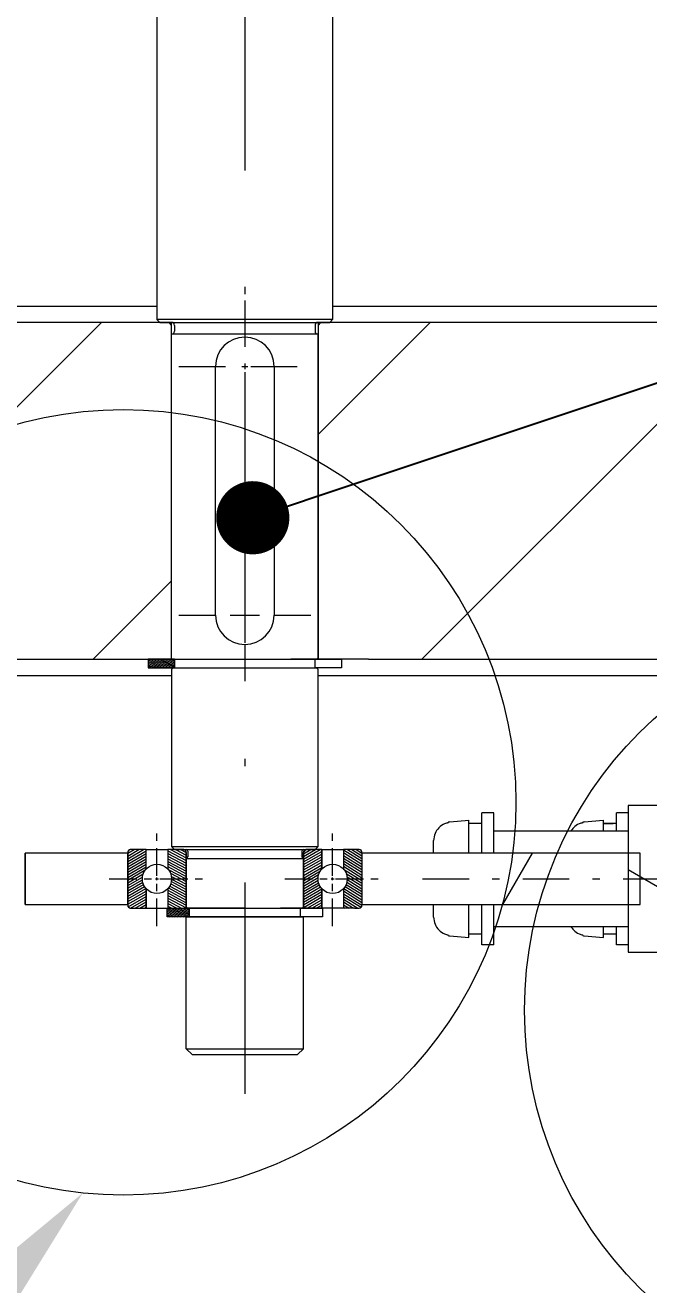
# Model space of a CAD drawing. Header units: millimetres. Extents: x 651 to 8859, y -354 to 894.
# Drawn here: x 2393.88 to 2402.4, y 72.12 to 89.32 of the extents above; entities that cross this region are included whole.
import ezdxf
from ezdxf import colors
from ezdxf.entities.mleader import LeaderData, LeaderLine
from ezdxf.math import Vec2, Vec3

# ---------------------------------------------------------------- set-up
doc = ezdxf.new("R2010")
doc.units = ezdxf.units.MM
doc.linetypes.add('CENTER2', pattern=[28.575000000000003, 19.05, -3.175, 3.175, -3.175])
doc.linetypes.add('DASHDOT2', pattern=[12.7, 6.35, -3.175, 0, -3.175])
doc.layers.get('0').update_dxf_attribs({"lineweight": 18})
for name, color, linetype, lineweight in [('cienka', 7, 'Continuous', 9), ('Kreskowanie (ISO)', 7, 'Continuous', 9), ('symetria', 7, 'DASHDOT2', 9), ('Widoczne (ISO)', 7, 'Continuous', 18), ('Widoczne wąskie (ISO)', 7, 'Continuous', 9)]:
    doc.layers.add(name, color=color, linetype=linetype, lineweight=lineweight)
doc.styles.get("Standard").update_dxf_attribs({"font": 'tahoma.ttf'})
pattern_1 = [(45, (1761.615354737864, -521.099567080486), (-2.245064030267289, 2.245064030267289), [])]
pattern_2 = [(30.000022219255, (-21.20002671878819, -19.39254617679762), (-0.01587501066304332, 0.02749630041384224), [])]

# ---------------------------------------------------------------- blocks, each defined once
blk = doc.blocks.new('*U142')
at = {"layer": 'Widoczne wąskie (ISO)', "color": 0, "linetype": 'DASHDOT2', "ltscale": 0.1, "transparency": 16777216}
blk.add_line((-5.610832696153011, 0), (5.099999999999909, 0), dxfattribs=at)
blk = doc.blocks.new('*U226')
at = {"layer": 'symetria', "color": 0, "linetype": 'DASHDOT2', "ltscale": 0.1, "transparency": 16777216}
for p, q in [((0, 0.08000000000000002), (0, 0.9000000000000001)), ((-0.9, 0), (-0.07999999999999996, 0)), ((0.08000000000000002, 0), (0.9000000000000001, 0)), ((0, -0.9), (0, -0.07999999999999996))]:
    blk.add_line(p, q, dxfattribs=at)
at = {"layer": 'symetria', "color": 0, "linetype": 'Continuous', "ltscale": 0.1, "transparency": 16777216}
for p, q in [((-0.04000000000000001, 0), (0.04000000000000001, 0)), ((0, -0.04000000000000001), (0, 0.04000000000000001))]:
    blk.add_line(p, q, dxfattribs=at)
blk = doc.blocks.new('*U227')
at = {"layer": 'symetria', "color": 0, "linetype": 'DASHDOT2', "ltscale": 0.1, "transparency": 16777216}
for p, q in [((0, 0.4), (0, 0.9000000000000001)), ((-0.9000000000000001, 0), (-0.4, 0)), ((0.4, 0), (0.9000000000000001, 0)), ((0, -0.9000000000000001), (0, -0.4))]:
    blk.add_line(p, q, dxfattribs=at)
at = {"layer": 'symetria', "color": 0, "linetype": 'Continuous', "ltscale": 0.1, "transparency": 16777216}
for p, q in [((0, -0.2), (0, 0.2)), ((-0.2, 0), (0.2, 0))]:
    blk.add_line(p, q, dxfattribs=at)
blk = doc.blocks.new('*U228')
at = {"layer": 'Widoczne wąskie (ISO)', "color": 0, "linetype": 'CENTER2', "ltscale": 0.02, "transparency": 16777216}
for p, q in [((0, 0.03999999975840183), (0, 0.6394951746546553)), ((-0.6551860850172488, 0), (-0.03999999975840185, 0)), ((0.03999999975840183, 0), (0.627319255475868, 0)), ((0, -0.6484693434686619), (0, -0.03999999975840185))]:
    blk.add_line(p, q, dxfattribs=at)
at = {"layer": 'Widoczne wąskie (ISO)', "color": 0, "linetype": 'Continuous', "ltscale": 0.02, "transparency": 16777216}
for p, q in [((-0.01999999987920091, 0), (0.01999999987920091, 0)), ((0, -0.01999999987920091), (0, 0.01999999987920091))]:
    blk.add_line(p, q, dxfattribs=at)
blk = doc.blocks.new('*U229')
at = {"layer": 'Widoczne wąskie (ISO)', "color": 0, "linetype": 'CENTER2', "ltscale": 0.02, "transparency": 16777216}
for p, q in [((0, 0.03999999975840183), (0, 0.6394951746546553)), ((-0.6551860850172488, 0), (-0.03999999975840185, 0)), ((0.03999999975840183, 0), (0.627319255475868, 0)), ((0, -0.6484693434686619), (0, -0.03999999975840185))]:
    blk.add_line(p, q, dxfattribs=at)
at = {"layer": 'Widoczne wąskie (ISO)', "color": 0, "linetype": 'Continuous', "ltscale": 0.02, "transparency": 16777216}
for p, q in [((-0.01999999987920091, 0), (0.01999999987920091, 0)), ((0, -0.01999999987920091), (0, 0.01999999987920091))]:
    blk.add_line(p, q, dxfattribs=at)
blk = doc.blocks.new('_Dot')
at = {"color": 0, "linetype": 'ByBlock', "lineweight": -2}
blk.add_line((-0.5, 0), (-1, 0), dxfattribs=at)
at = {"color": 0, "linetype": 'ByBlock', "const_width": 0.5}
blk.add_lwpolyline([(-0.25, 0, 1), (0.25, 0, 1)], format="xyb", close=True, dxfattribs=at)

msp = doc.modelspace()

# ---------------------------------------------------------------- hatches: boundary and pattern name
at = {"layer": 'Kreskowanie (ISO)'}
h = msp.add_hatch(dxfattribs=at)
h.set_pattern_fill('ANSI31', color=256, scale=25.4, style=0)
h.set_pattern_definition(pattern_1)
h.paths.add_polyline_path([(2365.032096120086, 81.06060966716097), (2364.199013983267, 81.06060966716097), (2363.716171270795, 80.57776695468976), (2363.857592627032, 80.43634559844094), (2364.281856695745, 80.86060966715297), (2365.876096120141, 80.86060966715297), (2366.076096120141, 80.66060966715287), (2369.676096120148, 80.66060966715287), (2369.876096120149, 80.86060966715297), (2369.876096120149, 81.66060966715287), (2389.676096120321, 81.66060966715287), (2389.876096120328, 81.46060966715294), (2389.876096120328, 80.86060966715297), (2390.076096120334, 80.66060966715287), (2395.481096121413, 80.66060966715287), (2395.876096121777, 80.66060966715315), (2395.876096121777, 85.22060966715293), (2395.876096121777, 85.26060966715289), (2395.836096121712, 85.26060966715289), (2395.716096121544, 85.26060966715289), (2390.076096120334, 85.26060966715289), (2389.876096120328, 85.06060966715296), (2389.876096120328, 84.46060966715294), (2389.676096120321, 84.26060966715289), (2369.876096120149, 84.26060966715289), (2369.876096120149, 85.06060966715285), (2369.676096120148, 85.26060966715289), (2366.076096120141, 85.26060966715289), (2365.876096120141, 85.06060966715296), (2364.281856695745, 85.06060966715296), (2363.857592627032, 85.48487373586488), (2363.716171270795, 85.34345237961617), (2364.199013983267, 84.86060966714479), (2365.032096120086, 84.86060966714484)])
h = msp.add_hatch(dxfattribs=at)
h.set_pattern_fill('ANSI31', color=256, scale=25.4, style=0)
h.set_pattern_definition(pattern_1)
h.paths.add_polyline_path([(2429.553178256905, 81.06060966716097), (2429.520096120034, 81.06060966716097), (2429.176096120033, 81.06060966716097), (2428.720096120086, 81.06060966716097), (2428.720096120086, 84.86060966714484), (2429.176096120033, 84.86060966714484), (2429.520096120034, 84.86060966714484), (2429.553178256905, 84.86060966714484), (2430.036020969377, 85.34345237961617), (2429.894599613139, 85.48487373586488), (2429.470335544427, 85.06060966715296), (2427.876096120031, 85.06060966715296), (2427.676096120031, 85.26060966715289), (2424.076096120024, 85.26060966715289), (2423.876096120023, 85.06060966715296), (2423.876096120023, 84.26060966715289), (2404.076096119851, 84.26060966715289), (2403.876096119844, 84.46060966715294), (2403.876096119844, 85.06060966715285), (2403.676096119837, 85.26060966715289), (2398.036096118628, 85.26060966715289), (2397.91609611846, 85.26060966715289), (2397.876096118394, 85.26060966715289), (2397.876096118394, 85.22060966715293), (2397.876096118394, 80.66060966715287), (2398.56523410889, 80.66060966715315), (2403.676096119837, 80.66060966715287), (2403.876096119844, 80.86060966715297), (2403.876096119844, 81.46060966715288), (2404.076096119851, 81.66060966715287), (2423.876096120023, 81.66060966715287), (2423.876096120023, 80.86060966715297), (2424.076096120024, 80.66060966715287), (2427.676096120031, 80.66060966715287), (2427.876096120031, 80.86060966715297), (2429.470335544427, 80.86060966715297), (2429.894599613139, 80.43634559844094), (2430.036020969377, 80.57776695468976)])
h = msp.add_hatch(dxfattribs=at)
h.set_pattern_fill('ANSI31', color=256, scale=0.5, angle=105.00024553567, style=0)
h.set_pattern_definition([(150.00024553567, (0, 0), (-0.7937441083510292, -1.374818730036083), [])])
h.paths.add_polyline_path([(2402.115096120086, 76.66060966715298), (2404.115096120086, 76.66060966715298), (2404.115096120086, 78.66060966715298), (2402.115096120086, 78.66060966715298), (2402.115096120086, 78.01060966715295), (2402.115096120086, 77.97700966715291), (2402.115096120086, 77.66060966715298), (2402.115096120086, 77.344209667153), (2402.115096120086, 77.31060966715296)])
h.paths.add_polyline_path([(2402.515096120083, 78.26060966715585), (2403.715096120089, 78.26060966715585), (2403.715096120089, 77.06060966715006), (2402.515096120083, 77.06060966715006)], flags=0)
h = msp.add_hatch(dxfattribs=at)
h.set_pattern_fill('ANSI31', color=256, scale=0.01, angle=-14.999977780745, style=0)
h.set_pattern_definition(pattern_2)
edge = h.paths.add_edge_path()
edge.add_line((2397.926096118475, 77.26060966715261), (2397.716096118072, 77.26060966715261))
edge.add_spline(control_points=[(2397.716096118072, 77.26060966715232), (2397.711159576087, 77.26060966715232), (2397.705349550829, 77.26176535302903), (2397.69622801063, 77.2655436186837), (2397.691302509053, 77.2688347336125), (2397.684321184434, 77.2758160582199), (2397.681030069502, 77.28074155978385), (2397.677251803847, 77.28986309995355), (2397.676096117972, 77.29567312518742), (2397.676096117972, 77.3006096671524)], knot_values=[0.05923850369879388, 0.05923850369879388, 0.05923850369879388, 0.05923850369879388, 0.06664331667607555, 0.06664331667607555, 0.07404812964487281, 0.07404812964487281, 0.08145294260223605, 0.08145294260223605, 0.08885775554962241, 0.08885775554962241, 0.08885775554962241, 0.08885775554962241], degree=3, periodic=0)
edge.add_line((2397.676096117972, 77.3006096671524), (2397.676096117972, 77.55658855137429))
edge.add_line((2397.676096117972, 77.55658855137426), (2397.676096117972, 77.76463078293045))
edge.add_line((2397.676096117972, 77.76463078293057), (2397.676096117972, 78.02060966715246))
edge.add_spline(control_points=[(2397.676096117972, 78.02060966715237), (2397.676096117972, 78.02554620911735), (2397.677251803847, 78.03135623435122), (2397.681030069502, 78.04047777452087), (2397.684321184434, 78.04540327608493), (2397.691302509053, 78.05238460069222), (2397.69622801063, 78.05567571562113), (2397.705349550829, 78.05945398127568), (2397.711159576087, 78.06060966715239), (2397.716096118072, 78.06060966715239)], knot_values=[0.02961925184795533, 0.02961925184795533, 0.02961925184795533, 0.02961925184795533, 0.03702406479535462, 0.03702406479535462, 0.04442887775271594, 0.04442887775271594, 0.0518336907215092, 0.0518336907215092, 0.05923850369879397, 0.05923850369879397, 0.05923850369879397, 0.05923850369879397], degree=3, periodic=0)
edge.add_line((2397.716096118072, 78.06060966715239), (2397.926096118475, 78.06060966715239))
edge.add_line((2397.926096118475, 78.06060966715239), (2397.926096118475, 77.79289723270566))
edge.add_spline(control_points=[(2397.926096118475, 77.79289723270557), (2397.911789608812, 77.77667517557478), (2397.899208237778, 77.75618973262061), (2397.881874547773, 77.71434250316526), (2397.876096118394, 77.68529237698533), (2397.876096118394, 77.66060966715241)], knot_values=[0.2961925183160029, 0.2961925183160029, 0.2961925183160029, 0.2961925183160029, 0.3271111257260674, 0.3271111257260674, 0.3641351904753747, 0.3641351904753747, 0.3641351904753747, 0.3641351904753747], degree=3, periodic=0)
edge.add_spline(control_points=[(2397.876096118394, 77.66060966715241), (2397.876096118394, 77.63592695731961), (2397.881874547773, 77.60687683113957), (2397.899208237778, 77.56502960168422), (2397.911789608812, 77.54454415873005), (2397.926096118475, 77.52832210159926)], knot_values=[0.2282498461566431, 0.2282498461566431, 0.2282498461566431, 0.2282498461566431, 0.2652739109059363, 0.2652739109059363, 0.2961925183160029, 0.2961925183160029, 0.2961925183160029, 0.2961925183160029], degree=3, periodic=0)
edge.add_line((2397.926096118475, 77.52832210159926), (2397.926096118475, 77.26060966715262))
h = msp.add_hatch(dxfattribs=at)
h.set_pattern_fill('ANSI31', color=256, scale=25.4, angle=14.999977780745, style=0)
h.set_pattern_definition([(59.99997778074501, (1761.615354737864, -521.099567080486), (-2.749630041384224, 1.587501066304332), [])])
h.paths.add_polyline_path([(2402.276096120086, 77.31060966715296), (2402.276096120086, 77.344209667153), (2402.276096120086, 77.41060966715298), (2402.276096120086, 77.91060966715298), (2402.276096120086, 77.97700966715291), (2402.276096120086, 78.01060966715295), (2402.115096120086, 78.01060966715295), (2398.476096119029, 78.01060966715295), (2398.476096119029, 77.31060966715296), (2402.115096120086, 77.31060966715296)])
at = {"layer": 'Widoczne wąskie (ISO)'}
h = msp.add_hatch(dxfattribs=at)
h.set_pattern_fill('ANSI31', color=256, scale=0.006, angle=287)
h.set_pattern_definition([(332.0000000000001, (4814.752218958958, 164.5337655111019), (0.008943433271071223, 0.01682015164396256), [])])
h.paths.add_polyline_path([(2395.556096120085, 80.54060966715278), (2395.916096120086, 80.54060966715274), (2395.916096120086, 80.66060966715274), (2395.556096120085, 80.66060966715278)])
h = msp.add_hatch(dxfattribs=at)
h.set_pattern_fill('ANSI31', color=256, scale=0.01, angle=-14.999977780745)
h.set_pattern_definition(pattern_2)
h.paths.add_polyline_path([(2395.526096121338, 78.06060966715239), (2395.31609392514, 78.06060966707616, 0.4172860150089338), (2395.276096121142, 78.02019053063425), (2395.276096121142, 77.30019054367555, 0.4111478645079038), (2395.316093925275, 77.26060966722865), (2395.526096121338, 77.26060966715244), (2395.526096121338, 77.52832210200502, -0.1826758143587529), (2395.476096121293, 77.66060966715241, -0.1826758143587529), (2395.526096121338, 77.79289723229981)])
h = msp.add_hatch(dxfattribs=at)
h.set_pattern_fill('ANSI31', color=256, scale=0.01, angle=107)
h.set_pattern_definition([(152, (-21.20002671878819, -19.39254617679762), (-0.01490572211845204, -0.02803358607327093), [])])
edge = h.paths.add_edge_path()
edge.add_arc((2396.036096120086, 78.02062126831319), 0.03999999999895606, 359.9999998391504, 448.6200325730462)
edge.add_line((2396.037059425953, 78.06060966715239), (2395.826096120085, 78.06060966715239))
edge.add_line((2395.826096120085, 78.06060966715239), (2395.826096120085, 77.79289723087923))
edge.add_arc((2395.676096120086, 77.66060966715273), 0.1999999987911227, -8.952838470577262e-11, 41.40962171693781, ccw=False)
edge.add_arc((2395.676096120086, 77.66060966715207), 0.1999999987910996, -41.40962171702341, 0, ccw=False)
edge.add_line((2395.826096120085, 77.52832210342561), (2395.826096120085, 77.26060966715235))
edge.add_line((2395.826096120085, 77.26060966715235), (2396.076096120085, 77.2606096671524))
edge.add_line((2396.076096120085, 77.2606096671524), (2396.076096120085, 77.30060966715274))
edge.add_line((2396.076096120085, 77.30060966715274), (2396.076096120085, 78.0206212682009))
h = msp.add_hatch(dxfattribs=at)
h.set_pattern_fill('ANSI31', color=256, scale=0.01, angle=103)
h.set_pattern_definition([(148, (-21.20002671878819, -19.39254617679762), (-0.01682493663940426, -0.02692552705296652), [])])
h.paths.add_polyline_path([(2398.226096118833, 77.79289723229981, -0.1826758143587529), (2398.276096118877, 77.66060966715241, -0.1826758143587529), (2398.226096118833, 77.52832210200502), (2398.226096118833, 77.26060966715251), (2398.373905764337, 77.2606096671525), (2398.436096120085, 77.2606096671524, 0.414213562803278), (2398.476096120085, 77.30060966721109), (2398.476096119029, 78.02060966721116, 0.4142135619431795), (2398.436096119029, 78.06060966715243), (2398.226096118833, 78.06060966715239)])
h = msp.add_hatch(dxfattribs=at)
h.set_pattern_fill('ANSI31', color=256, scale=0.006, angle=287)
h.set_pattern_definition([(332.0000000000001, (4814.952218960016, 161.1337655111019), (0.008943433271071223, 0.01682015164396256), [])])
h.paths.add_polyline_path([(2395.816096121142, 77.14060966715275), (2396.116096121143, 77.14060966715275), (2396.116096121143, 77.26060966715275), (2395.816096121142, 77.26060966715275)])

# ---------------------------------------------------------------- linework, layer by layer
for p, q in [((2395.836096120086, 85.26060966715264), (2397.876096120086, 85.26060966715264)), ((2395.916096120086, 85.22060966715267), (2395.916096120086, 85.18060966715271)), ((2395.916096120086, 85.18060966715271), (2395.916096120086, 85.14060966715275)), ((2397.836096120086, 85.22060966715267), (2397.836096120086, 85.18060966715271)), ((2397.836096120086, 85.18060966715271), (2397.836096120086, 85.14060966715275)), ((2397.916096120086, 85.26060966715264), (2397.876096120086, 85.26060966715264)), ((2398.036096120085, 85.26060966715264), (2397.916096120086, 85.26060966715264)), ((2397.876096120086, 85.10060966715278), (2395.876096120086, 85.10060966715278)), ((2397.876096120086, 85.14060966715275), (2397.876096120086, 85.14060966715275)), ((2397.876096120086, 85.10060966715278), (2397.876096120086, 85.10060966715278)), ((2395.876096120086, 80.54060966715284), (2397.876096120086, 80.54060966715284)), ((2395.896096120086, 80.66060966715273), (2397.876096120086, 80.66060966715273)), ((2395.916096120086, 80.54060966715284), (2395.916096120086, 80.66060966715273)), ((2397.836096120086, 80.54060966715284), (2397.836096120086, 80.66060966715273)), ((2397.836096121143, 80.54060966715278), (2397.836096121143, 80.66060966715267)), ((2396.076096120085, 77.94060966715293), (2397.676096120086, 77.94060966715293)), ((2396.096096120086, 78.04060966715284), (2396.096096120086, 77.96060966715245)), ((2397.636096120086, 77.98060966715289), (2397.636096120086, 77.98060966715289)), ((2397.656096120086, 78.04060966715284), (2397.656096120086, 77.96060966715245)), ((2396.076096120085, 77.26060966715264), (2396.116096120086, 77.26060966715264)), ((2396.116096120086, 77.14060966715275), (2396.116096120086, 77.26060966715264)), ((2396.876096120086, 77.26060966715264), (2396.116096120086, 77.26060966715264)), ((2396.876096120086, 77.26060966715264), (2397.676096120086, 77.26060966715264)), ((2397.636096120086, 77.14060966715275), (2397.636096120086, 77.26060966715264)), ((2397.676096120086, 77.14060966715275), (2396.076096120085, 77.14060966715275))]:
    msp.add_line(p, q)
for centre, radius, start, end in [((2395.876096120086, 85.22060966715267), 0.04000000000000001, 0, 90), ((2397.876096120086, 85.22060966715267), 0.04000000000000001, 90, 180), ((2395.876096120086, 85.14060966715275), 0.04000000000000001, 270, 0), ((2397.876096120086, 85.14060966715275), 0.04000000000000001, 180, 270), ((2396.076096120085, 78.04060966715284), 0.02, 0, 90), ((2396.076096120085, 77.96060966715245), 0.02, 270, 0), ((2397.676096120086, 78.04060966715284), 0.02, 90, 180), ((2397.676096120086, 77.96060966715245), 0.02, 180, 270)]:
    msp.add_arc(centre, radius, start, end)
at = {"layer": 'symetria', "ltscale": 0.5}
msp.add_line((2396.872611412587, 200.1606096671496), (2396.876096120086, 74.72393448397102), dxfattribs=at)
at = {"layer": 'Widoczne (ISO)'}
for p, q in [((2398.076096119029, 93.26861416009388), (2398.076096118677, 85.30060966715291)), ((2395.676096119028, 93.06030714117618), (2395.676096120086, 85.30060966715291)), ((2363.857592627032, 85.48487373586477), (2395.676096121495, 85.48487373585624)), ((2398.076096118677, 85.48487373585624), (2429.894599613139, 85.48487373586505)), ((2395.876096121777, 85.26060966715295), (2390.076096120334, 85.26060966715295)), ((2395.676096121495, 85.30060966715291), (2395.716096121544, 85.26060966715295)), ((2395.716096120086, 85.26060966715295), (2395.676096120086, 85.30060966715291)), ((2398.076096118677, 85.3006096657441), (2395.676096120086, 85.30060966856172)), ((2395.716096121544, 85.26060966715295), (2395.836096121712, 85.26060966715295)), ((2395.836096121712, 85.26060966715295), (2395.876096121778, 85.22060966715298)), ((2395.876096121777, 80.66060966715298), (2395.876096121777, 85.26060966715295)), ((2403.676096119837, 85.26060966715295), (2397.876096118394, 85.26060966715295)), ((2397.876096118394, 85.26060966715295), (2397.876096118394, 80.66060966715298)), ((2397.876096118394, 85.22060966715298), (2397.91609611846, 85.26060966715295)), ((2397.91609611846, 85.26060966715295), (2398.036096118628, 85.26060966715295)), ((2398.036096118628, 85.26060966715295), (2398.076096118677, 85.30060966715291)), ((2398.036096120086, 85.26060966715295), (2398.076096120086, 85.30060966715291)), ((2396.476096120085, 81.26060966715264), (2396.476096120085, 84.66060966715273)), ((2397.276096120086, 84.66060966715273), (2397.276096120086, 81.26060966715262)), ((2390.076096120334, 80.66060966715287), (2395.481096121413, 80.66060966715298)), ((2395.481096121413, 80.66060966715287), (2397.504151298852, 80.66060966715315)), ((2398.56523410889, 80.66060966715315), (2397.504151298852, 80.66060966715315)), ((2398.56523410889, 80.66060966715298), (2403.676096119837, 80.66060966715298)), ((2363.857592627032, 80.43634559844094), (2395.876096121777, 80.4363455984323)), ((2397.876096118394, 80.43634559843241), (2429.894599613139, 80.43634559844105)), ((2404.115096120086, 78.66060966715298), (2402.115096120086, 78.66060966715298)), ((2402.115096120086, 78.66060966715298), (2402.115096120086, 76.66060966715287)), ((2399.675178741826, 78.43778235443716), (2399.936096120085, 78.46060966715169)), ((2399.936096120085, 78.01060966715187), (2399.936096120085, 78.46060966715169)), ((2400.116096120086, 78.01060966715187), (2400.116096120086, 78.56060966715177)), ((2400.276096120086, 78.56060966715177), (2400.116096120086, 78.56060966715177)), ((2400.276096120086, 78.31060966715188), (2400.276096120086, 78.56060966715177)), ((2401.514178741827, 78.43778235442807), (2401.775096120085, 78.4606096671427)), ((2401.775096120085, 78.31060966714278), (2401.775096120085, 78.4606096671427)), ((2401.955096120086, 78.31060966714278), (2401.955096120086, 78.56060966714267)), ((2402.115096120086, 78.56060966714267), (2401.955096120086, 78.56060966714267)), ((2399.656096120086, 78.42598882646661), (2399.656096120086, 78.43533881821907)), ((2400.116096120086, 78.41560966715173), (2399.936096120085, 78.41560966715173)), ((2402.115096120086, 78.31060966715216), (2400.276096120086, 78.31060966715216)), ((2400.276096120086, 78.01060966715221), (2400.276096120086, 78.31060966715216)), ((2401.495096120086, 78.42598882645751), (2401.495096120086, 78.43533881821003)), ((2401.856186932986, 78.41560966714263), (2401.775096120085, 78.41560966714263)), ((2399.456096120086, 78.01060966715175), (2399.456096120086, 78.18514422280361)), ((2395.276096121142, 78.01060966715295), (2393.87609612065, 78.01060966715295)), ((2393.87609612065, 78.01060966715295), (2393.87609612065, 77.31060966715296)), ((2393.876096120086, 77.31060966715296), (2393.876096120086, 78.01060966715295)), ((2395.276096121142, 78.02060966715288), (2395.276096121142, 77.30060966715291)), ((2395.276096120086, 78.01060966715289), (2395.276096120086, 78.02060966715288)), ((2395.276096121142, 77.31060966715296), (2395.276096121142, 78.01060966715295)), ((2395.526096121338, 78.06060966715239), (2395.31609612117, 78.06060966715239)), ((2395.526096121338, 77.79289723270557), (2395.526096121338, 78.06060966715239)), ((2395.526096121338, 78.06060966715239), (2395.826096121696, 78.06060966715222)), ((2396.036096122099, 78.06060966715239), (2395.826096121696, 78.06060966715239)), ((2395.826096121696, 78.06060966715239), (2395.826096121696, 77.79289723270557)), ((2395.826096120085, 78.06060966715239), (2395.826096120085, 77.79289723270557)), ((2395.876096121778, 78.10060966715292), (2395.916096121848, 78.06060966715296)), ((2395.916096120086, 78.06060966715296), (2395.876096120086, 78.10060966715292)), ((2395.876096120086, 78.10060966884504), (2397.876096120086, 78.10060966715292)), ((2395.916096121848, 78.06060966715296), (2396.036096122099, 78.06060966715296)), ((2396.036096122099, 78.06060966715239), (2396.076096122199, 78.06060966715233)), ((2396.076096123256, 78.0606096671523), (2397.676096119028, 78.06060966715236)), ((2396.076096122199, 78.06060966715233), (2397.676096120085, 78.06060966715233)), ((2396.076096120085, 78.02060966715283), (2396.076096120085, 78.02062126831214)), ((2396.076096122199, 78.02060966715362), (2396.076096122199, 77.28060966609591)), ((2396.076096122199, 77.3006096671524), (2396.076096122199, 78.02060966715243)), ((2396.116096122199, 78.06060966715233), (2397.636096120085, 78.06060966715233)), ((2397.676096117972, 78.02060966715288), (2397.716096118073, 78.06060966715296)), ((2397.676096117972, 78.06060966715233), (2397.716096118072, 78.06060966715239)), ((2397.676096120085, 78.02060966715283), (2397.676096120085, 78.02062126777231)), ((2397.676096117972, 78.02060966715288), (2397.676096117972, 77.30060966715291)), ((2397.676096117972, 77.26060966715295), (2397.676096117972, 78.02060966715288)), ((2397.676096117972, 77.28060966398179), (2397.676096117972, 78.02060966715413)), ((2397.676096117972, 78.02060966715243), (2397.676096117972, 77.3006096671524)), ((2397.926096118475, 78.06060966715285), (2397.716096118073, 78.06060966715285)), ((2397.716096118073, 78.06060966715296), (2397.836096118324, 78.06060966715296)), ((2397.836096118324, 78.06060966715296), (2397.876096118394, 78.10060966715292)), ((2397.836096120086, 78.06060966715296), (2397.876096120086, 78.10060966715292)), ((2397.926096118475, 78.06060966715222), (2398.226096118833, 78.06060966715239)), ((2397.926096118475, 77.79289723270557), (2397.926096118475, 78.06060966715239)), ((2397.926096120085, 78.06060966715239), (2397.926096120085, 77.79289723270557)), ((2398.436096119001, 78.06060966715239), (2398.226096118833, 78.06060966715239)), ((2398.226096118833, 78.06060966715239), (2398.226096118833, 77.79289723270557)), ((2398.476096119029, 78.0606096671524), (2398.476096119029, 78.0606096671524)), ((2398.476096120086, 78.01060966715295), (2398.476096120086, 78.02060966715288)), ((2398.476096119029, 78.02060966715243), (2398.476096120085, 77.3006096671524)), ((2402.276096120086, 78.01060966715295), (2398.476096119029, 78.01060966715295)), ((2402.276096120086, 77.31060966715296), (2402.276096120086, 78.01060966715295)), ((2395.526096121338, 77.26060966715244), (2395.526096121338, 77.52832210159926)), ((2395.526096121338, 77.52832210159926), (2395.526096121338, 77.26060966715244)), ((2395.826096121696, 77.52832210159926), (2395.826096121696, 77.26060966715244)), ((2395.826096120085, 77.52832210159926), (2395.826096120085, 77.26060966715244)), ((2397.926096118475, 77.26060966715244), (2397.926096118475, 77.52832210159926)), ((2397.926096120085, 77.52832210159926), (2397.926096120085, 77.26060966715244)), ((2398.226096118833, 77.52832210159926), (2398.226096118833, 77.26060966715244)), ((2393.87609612065, 77.31060966715296), (2395.276096121142, 77.31060966715296)), ((2395.276096120086, 77.30060966715291), (2395.276096120086, 77.31060966715296)), ((2395.31609612117, 77.26060966715244), (2395.526096121338, 77.26060966715244)), ((2395.526096121338, 77.26060966715244), (2395.691096120086, 77.26060966715232)), ((2395.691096120086, 77.26060966715232), (2397.362970352278, 77.26060966715261)), ((2396.076096120086, 77.26060966715295), (2396.076096120086, 77.30060966715303)), ((2396.076096120085, 77.28060966821003), (2396.076096120085, 77.30060966715274)), ((2396.116096121143, 77.2606096671525), (2396.076096123256, 77.2606096671525)), ((2396.116096121143, 77.2606096671525), (2397.636096119028, 77.26060966715275)), ((2398.373905764337, 77.2606096671525), (2397.362970352278, 77.26060966715261)), ((2397.676096120086, 77.26060966715295), (2397.676096120086, 77.30060966715303)), ((2397.676096120085, 77.28060966609546), (2397.676096120085, 77.30060966715274)), ((2398.373905764337, 77.26060966715244), (2398.436096119001, 77.26060966715244)), ((2398.476096119029, 77.31060966715296), (2402.276096120086, 77.31060966715296)), ((2398.476096120086, 77.30060966715291), (2398.476096120086, 77.31060966715296)), ((2399.456096120086, 77.13607511149985), (2399.456096120086, 77.31060966715177)), ((2399.936096120085, 76.86060966715166), (2399.936096120085, 77.31060966715188)), ((2400.116096120086, 76.7606096671517), (2400.116096120086, 77.31060966715188)), ((2400.276096120086, 77.01060966715221), (2400.276096120086, 77.31060966715233)), ((2396.076096122199, 77.14060966715272), (2397.676096117972, 77.14060966715277)), ((2396.0760961222, 75.34060966715299), (2396.076096120085, 77.14060966715275)), ((2396.116096121143, 77.14060966715275), (2397.636096119028, 77.14060966715275)), ((2397.676096120086, 75.34060966715256), (2397.676096121143, 77.14060966715277)), ((2400.276096120086, 77.01060966715221), (2402.115096120086, 77.01060966715221)), ((2400.276096120086, 76.7606096671517), (2400.276096120086, 77.01060966715187)), ((2401.775096120085, 76.86060966714268), (2401.775096120085, 77.01060966714266)), ((2401.955096120086, 76.7606096671426), (2401.955096120086, 77.01060966714277)), ((2399.656096120086, 76.88588051608434), (2399.656096120086, 76.89523050783691)), ((2399.675178741826, 76.8834369798663), (2399.936096120085, 76.86060966715166)), ((2400.116096120086, 76.90560966715174), (2399.936096120085, 76.90560966715174)), ((2400.276096120086, 76.7606096671517), (2400.116096120086, 76.7606096671517)), ((2401.495096120086, 76.8858805160753), (2401.495096120086, 76.89523050782782)), ((2401.514178741827, 76.88343697985732), (2401.775096120085, 76.86060966714268)), ((2401.955096120086, 76.90560966714264), (2401.775096120085, 76.90560966714264)), ((2402.115096120086, 76.7606096671426), (2401.955096120086, 76.7606096671426)), ((2402.115096120086, 76.66060966715287), (2404.115096120086, 76.66060966715287)), ((2396.076096120086, 75.34060966715288), (2397.676096120086, 75.34060966715288)), ((2396.156096122435, 75.26060966715295), (2396.0760961222, 75.34060966715299)), ((2396.156096122435, 75.26060966715295), (2397.596096117737, 75.26060966715295)), ((2397.596096117737, 75.26060966715295), (2397.676096117972, 75.34060966715299)), ((2397.596096120085, 75.26060966715295), (2397.676096120086, 75.34060966715288))]:
    msp.add_line(p, q, dxfattribs=at)
for points in [[(2398.136096120086, 80.54060966715278), (2397.836096120086, 80.54060966715278), (2397.836096120086, 80.66060966715278), (2397.856096120086, 80.66060966715278), (2397.876096120086, 80.68060966715278), (2397.876096120086, 85.10060966715278)], [(2395.616096120085, 80.66060966715274), (2395.916096120086, 80.66060966715274), (2395.916096120086, 80.54060966715274), (2395.616096120085, 80.54060966715274)], [(2395.916096120086, 80.54060966715278), (2395.896096120086, 80.54060966715278), (2395.876096120086, 80.52060966715278), (2395.876096120086, 78.10060966715278)], [(2397.876096120086, 80.54060966715278), (2397.836096120086, 80.54060966715278), (2397.836096120086, 80.66060966715278), (2397.876096120086, 80.66060966081042)], [(2397.876096120086, 78.10060966715278), (2397.876096120086, 80.52060966715278), (2397.856096120086, 80.54060966715278), (2397.836096120086, 80.54060966715278), (2397.836096120086, 80.66060966715278)], [(2397.636096120085, 78.06060966715232), (2397.656096122199, 78.06060966715232)], [(2397.676096117972, 78.04060967138011), (2397.676096122199, 78.04060966715232)], [(2396.076096121143, 77.28060966715275), (2396.096096121143, 77.26060966715275), (2396.116096121143, 77.26060966715275), (2396.116096121143, 77.14060966715275)], [(2396.076096121143, 77.14060966715275), (2396.116096121143, 77.14060966715275), (2396.116096121143, 77.26060966715275), (2396.076096121143, 77.26060966715275)], [(2396.096096121143, 77.14060966715277), (2396.096096121143, 77.14060966715279), (2396.116096121143, 77.14060966715279), (2396.116096121143, 77.26060966715279)], [(2397.636096119028, 77.26060966715275), (2397.656096121143, 77.26060966715275), (2397.676096121143, 77.28060966715275)], [(2397.676096119028, 77.14060966715275), (2397.636096119028, 77.14060966715275), (2397.636096119028, 77.26060966715275), (2397.676096119028, 77.26060966081039)], [(2397.636096119028, 77.14060966715273), (2397.656096121143, 77.14060966715273)]]:
    msp.add_lwpolyline(points, dxfattribs=at)
for points in [[(2395.916096120086, 80.66060966715293), (2395.556096120085, 80.66060966715293), (2395.556096120085, 80.54060966715292), (2395.916096120086, 80.54060966715292)], [(2397.836096120086, 80.66060966715273), (2398.196096120086, 80.66060966715273), (2398.196096120086, 80.54060966715272), (2397.836096120086, 80.54060966715272)], [(2396.116096121143, 77.14060966715275), (2395.816096121142, 77.14060966715275), (2395.816096121142, 77.26060966715275), (2396.116096121143, 77.26060966715275)], [(2397.636096119028, 77.26060966715275), (2397.936096119029, 77.26060966715275), (2397.936096119029, 77.14060966715275), (2397.636096119028, 77.14060966715275)]]:
    msp.add_lwpolyline(points, close=True, dxfattribs=at)
for centre, radius in [((2395.676096120085, 77.66060966715241), 0.1999999915441412), ((2395.676096120085, 77.66060966715241), 0.1999999987920091), ((2398.076096120085, 77.66060966715241), 0.1999999915441412), ((2398.076096120085, 77.66060966715241), 0.1999999987920091)]:
    msp.add_circle(centre, radius, dxfattribs=at)
for centre, radius, start, end in [((2396.876096120086, 84.66060966715273), 0.4000000000000909, 0, 180), ((2396.876096120086, 84.66060966715273), 0.4000000000000909, 269.9620509014915, 270), ((2396.876096120086, 81.26060966715264), 0.4, 90, 90.02760296976312), ((2396.876096120086, 81.26060966715264), 0.4, 180, 0), ((2399.696096120086, 78.19869562689513), 0.24, 94.99999999994749, 99.59406822685165), ((2401.535096120086, 78.19869562688609), 0.24, 94.99999999994749, 99.59406822685165), ((2395.316096120086, 78.02060966715288), 0.04000000000000012, 90, 180), ((2396.036096120085, 78.02062126831214), 0.04000000000000001, 0, 90), ((2398.436096119029, 78.02060966715243), 0.04000000000000001, 0, 90), ((2395.316096120086, 77.30060966715291), 0.0400000000000001, 180, 270), ((2396.0360961222, 77.3006096671524), 0.04000000000000001, 270, 0), ((2398.436096120085, 77.3006096671524), 0.04000000000000001, 270, 0), ((2399.696096120086, 77.12252370740833), 0.24, 260.4059317731483, 265.0000000000525), ((2401.535096120086, 77.12252370739924), 0.24, 260.4059317731483, 265.0000000000525)]:
    msp.add_arc(centre, radius, start, end, dxfattribs=at)
for centre, major_axis, ratio, start_param, end_param in [((2401.856186932986, 77.66060966714258), (2.074345451688242, -1.95400849643036e-13), 0.3639702342662018, 1.523096120857317, 1.609898531745637), ((2402.054005307186, 77.66060966714258), (2.074345451688234, -1.95400849643036e-13), 0.3639702342662034, 1.618496532731998, 1.705661267850451)]:
    msp.add_ellipse(centre, major_axis=major_axis, ratio=ratio, start_param=start_param, end_param=end_param, dxfattribs=at)
for points, knots in [([(2399.656096120086, 78.42598882646661), (2399.638090348409, 78.42290811530768), (2399.620232807083, 78.41755317817024), (2399.57737099427, 78.39968605983358), (2399.547863632517, 78.37979527788605), (2399.505863559993, 78.33747149519377), (2399.486041228892, 78.30746079217892), (2399.463090075305, 78.25153198796937), (2399.456096120086, 78.21562722552954), (2399.456096120086, 78.18514422280361)], [0.01903559436072406, 0.01903559436072406, 0.01903559436072406, 0.01903559436072406, 0.04420880218614621, 0.04420880218614621, 0.08869067356617308, 0.08869067356617308, 0.1336484159776982, 0.1336484159776982, 0.179372920066474, 0.179372920066474, 0.179372920066474, 0.179372920066474]), ([(2401.495096120086, 78.42598882645751), (2401.47709034841, 78.42290811529864), (2401.459232807083, 78.41755317816126), (2401.416370994271, 78.39968605982449), (2401.386863632517, 78.37979527787701), (2401.352573112246, 78.34524046782218), (2401.339690537901, 78.32821426794982), (2401.32915792178, 78.31048639354839)], [0.01903559436072403, 0.01903559436072403, 0.01903559436072403, 0.01903559436072403, 0.04420880218614621, 0.04420880218614621, 0.08869067356617305, 0.08869067356617305, 0.1172308401362868, 0.1172308401362868, 0.1172308401362868, 0.1172308401362868]), ([(2395.31609612117, 78.06060966715285), (2395.311159579196, 78.06060966715285), (2395.305349553952, 78.05945398127761), (2395.296228013772, 78.0556757156267), (2395.291302512203, 78.05238460069967), (2395.284321187596, 78.04540327609504), (2395.281030072669, 78.0404777745307), (2395.277251807018, 78.03135623435855), (2395.276096121142, 78.02554620912082), (2395.276096121142, 78.02060966715288)], [-0.02961925182391045, -0.02961925182391045, -0.02961925182391045, -0.02961925182391045, -0.02221443886372647, -0.02221443886372647, -0.01480962590624639, -0.01480962590624639, -0.007404812951867235, -0.007404812951867235, 0, 0, 0, 0]), ([(2396.076096122199, 78.02060966715237), (2396.076096122199, 78.02554620911735), (2396.074940436323, 78.03135623435122), (2396.07116217067, 78.04047777452087), (2396.067871055737, 78.04540327608493), (2396.060889731119, 78.05238460069222), (2396.055964229541, 78.05567571562113), (2396.046842689342, 78.0594539812758), (2396.041032664084, 78.06060966715239), (2396.036096122099, 78.06060966715239)], [0.05923850369878634, 0.05923850369878634, 0.05923850369878634, 0.05923850369878634, 0.06664331664618563, 0.06664331664618563, 0.07404812960354695, 0.07404812960354695, 0.08145294257234022, 0.08145294257234022, 0.08885775554962498, 0.08885775554962498, 0.08885775554962498, 0.08885775554962498]), ([(2397.716096118073, 78.06060966715285), (2397.711159576088, 78.06060966715285), (2397.70534955083, 78.05945398127636), (2397.696228010631, 78.0556757156217), (2397.691302509053, 78.05238460069279), (2397.684321184434, 78.0454032760855), (2397.681030069502, 78.04047777452132), (2397.677251803848, 78.03135623435185), (2397.676096117972, 78.02554620911786), (2397.676096117972, 78.02060966715288)], [0.02961925184795801, 0.02961925184795801, 0.02961925184795801, 0.02961925184795801, 0.03702406482523968, 0.03702406482523968, 0.04442887779403694, 0.04442887779403694, 0.05183369075140018, 0.05183369075140018, 0.05923850369878654, 0.05923850369878654, 0.05923850369878654, 0.05923850369878654]), ([(2397.716096118072, 78.06060966715239), (2397.711159576087, 78.06060966715239), (2397.705349550829, 78.0594539812758), (2397.69622801063, 78.05567571562113), (2397.691302509053, 78.05238460069222), (2397.684321184434, 78.04540327608493), (2397.681030069502, 78.04047777452087), (2397.677251803847, 78.03135623435122), (2397.676096117972, 78.02554620911735), (2397.676096117972, 78.02060966715237)], [0.02961925184795532, 0.02961925184795532, 0.02961925184795532, 0.02961925184795532, 0.03702406482524009, 0.03702406482524009, 0.04442887779403336, 0.04442887779403336, 0.05183369075139468, 0.05183369075139468, 0.05923850369879397, 0.05923850369879397, 0.05923850369879397, 0.05923850369879397]), ([(2395.526096121338, 77.52832210159926), (2395.511789611686, 77.54454415872755), (2395.499208240665, 77.56502960167529), (2395.481874550669, 77.60687683112894), (2395.476096121293, 77.63592695731506), (2395.476096121293, 77.66060966715241), (2395.476096121293, 77.68529237698976), (2395.481874550669, 77.71434250317583), (2395.499208240665, 77.75618973262954), (2395.511789611686, 77.7766751755774), (2395.526096121338, 77.79289723270557)], [-0.06794267215168509, -0.06794267215168509, -0.06794267215168509, -0.06794267215168509, -0.03702406475603981, -0.03702406475603981, 0, 0, 0, 0.03702406475603933, 0.03702406475603933, 0.06794267215169655, 0.06794267215169655, 0.06794267215169655, 0.06794267215169655]), ([(2395.826096121696, 77.79289723270557), (2395.840402631359, 77.77667517557478), (2395.852984002392, 77.75618973262061), (2395.870317692398, 77.71434250316526), (2395.876096121777, 77.68529237698533), (2395.876096121777, 77.63592695731961), (2395.870317692398, 77.60687683113957), (2395.852984002392, 77.56502960168422), (2395.840402631359, 77.54454415873005), (2395.826096121696, 77.52832210159926)], [0.2282498461566449, 0.2282498461566449, 0.2282498461566449, 0.2282498461566449, 0.2591684535667094, 0.2591684535667094, 0.2961925183160167, 0.2961925183160167, 0.3332165830653099, 0.3332165830653099, 0.3641351904753767, 0.3641351904753767, 0.3641351904753767, 0.3641351904753767]), ([(2397.926096118475, 77.52832210159926), (2397.911789608812, 77.54454415873005), (2397.899208237778, 77.56502960168422), (2397.881874547773, 77.60687683113957), (2397.876096118394, 77.63592695731961), (2397.876096118394, 77.68529237698533), (2397.881874547773, 77.71434250316526), (2397.899208237778, 77.75618973262061), (2397.911789608812, 77.77667517557478), (2397.926096118475, 77.79289723270557)], [0.2282498461566431, 0.2282498461566431, 0.2282498461566431, 0.2282498461566431, 0.2591684535667098, 0.2591684535667098, 0.296192518316003, 0.296192518316003, 0.3332165830653103, 0.3332165830653103, 0.3641351904753748, 0.3641351904753748, 0.3641351904753748, 0.3641351904753748]), ([(2398.226096118833, 77.79289723270557), (2398.240402628484, 77.7766751755774), (2398.252983999505, 77.75618973262954), (2398.270317689502, 77.71434250317583), (2398.276096118877, 77.68529237698976), (2398.276096118877, 77.66060966715241), (2398.276096118877, 77.63592695731506), (2398.270317689502, 77.60687683112894), (2398.252983999505, 77.56502960167529), (2398.240402628484, 77.54454415872755), (2398.226096118833, 77.52832210159926)], [-0.06794267215169635, -0.06794267215169635, -0.06794267215169635, -0.06794267215169635, -0.03702406475603937, -0.03702406475603937, 0, 0, 0, 0.03702406475603975, 0.03702406475603975, 0.06794267215168528, 0.06794267215168528, 0.06794267215168528, 0.06794267215168528]), ([(2395.276096121142, 77.30060966715291), (2395.276096121142, 77.29567312518424), (2395.277251807019, 77.28986309994542), (2395.281030072671, 77.28074155977203), (2395.284321187599, 77.27581605820723), (2395.291302512207, 77.2688347336034), (2395.296228013774, 77.2655436186775), (2395.305349553953, 77.26176535302784), (2395.311159579197, 77.26060966715295), (2395.31609612117, 77.26060966715295)], [0, 0, 0, 0, 0.007404812953143164, 0.007404812953143164, 0.01480962590878186, 0.01480962590878186, 0.02221443886499019, 0.02221443886499019, 0.02961925182390827, 0.02961925182390827, 0.02961925182390827, 0.02961925182390827]), ([(2396.036096122099, 77.26060966715295), (2396.041032664084, 77.26060966715295), (2396.046842689342, 77.26176535302949), (2396.055964229541, 77.2655436186842), (2396.060889731119, 77.26883473361312), (2396.067871055737, 77.27581605822041), (2396.07116217067, 77.28074155978447), (2396.074940436323, 77.28986309995406), (2396.0760961222, 77.29567312518805), (2396.0760961222, 77.30060966715303)], [0.02961925184795532, 0.02961925184795532, 0.02961925184795532, 0.02961925184795532, 0.03702406482524009, 0.03702406482524009, 0.04442887779403336, 0.04442887779403336, 0.05183369075139468, 0.05183369075139468, 0.05923850369879397, 0.05923850369879397, 0.05923850369879397, 0.05923850369879397]), ([(2396.036096122099, 77.26060966715244), (2396.041032664084, 77.26060966715244), (2396.046842689342, 77.26176535302903), (2396.055964229541, 77.2655436186837), (2396.060889731119, 77.26883473361261), (2396.067871055737, 77.2758160582199), (2396.07116217067, 77.28074155978396), (2396.074940436323, 77.28986309995355), (2396.076096122199, 77.29567312518742), (2396.076096122199, 77.3006096671524)], [0.02961925184795801, 0.02961925184795801, 0.02961925184795801, 0.02961925184795801, 0.03702406482523968, 0.03702406482523968, 0.04442887779403694, 0.04442887779403694, 0.05183369075140018, 0.05183369075140018, 0.05923850369878654, 0.05923850369878654, 0.05923850369878654, 0.05923850369878654]), ([(2397.676096117972, 77.30060966715303), (2397.676096117972, 77.29567312518805), (2397.677251803848, 77.28986309995406), (2397.681030069502, 77.28074155978447), (2397.684321184434, 77.27581605822041), (2397.691302509053, 77.26883473361312), (2397.696228010631, 77.2655436186842), (2397.70534955083, 77.26176535302949), (2397.711159576088, 77.26060966715295), (2397.716096118073, 77.26060966715295)], [0.05923850369878634, 0.05923850369878634, 0.05923850369878634, 0.05923850369878634, 0.06664331664618563, 0.06664331664618563, 0.07404812960354695, 0.07404812960354695, 0.08145294257234022, 0.08145294257234022, 0.08885775554962498, 0.08885775554962498, 0.08885775554962498, 0.08885775554962498]), ([(2397.676096117972, 77.3006096671524), (2397.676096117972, 77.29567312518742), (2397.677251803847, 77.28986309995355), (2397.681030069502, 77.28074155978396), (2397.684321184434, 77.2758160582199), (2397.691302509053, 77.26883473361261), (2397.69622801063, 77.2655436186837), (2397.705349550829, 77.26176535302903), (2397.711159576087, 77.26060966715244), (2397.716096118072, 77.26060966715244)], [0.05923850369879388, 0.05923850369879388, 0.05923850369879388, 0.05923850369879388, 0.06664331664618024, 0.06664331664618024, 0.07404812960354348, 0.07404812960354348, 0.08145294257234074, 0.08145294257234074, 0.08885775554962241, 0.08885775554962241, 0.08885775554962241, 0.08885775554962241]), ([(2399.456096120086, 77.13607511149985), (2399.456096120086, 77.10559210877403), (2399.463090075305, 77.0696873463342), (2399.486041228892, 77.01375854212466), (2399.505863559993, 76.9837478391097), (2399.547863632517, 76.94142405641742), (2399.57737099427, 76.92153327446994), (2399.620232807083, 76.90366615613323), (2399.638090348409, 76.8983112189959), (2399.656096120086, 76.89523050783691)], [0.5426168909670848, 0.5426168909670848, 0.5426168909670848, 0.5426168909670848, 0.5883413950558605, 0.5883413950558605, 0.6332991374673856, 0.6332991374673856, 0.6777810088474124, 0.6777810088474124, 0.7029542166728346, 0.7029542166728346, 0.7029542166728346, 0.7029542166728346]), ([(2401.32915792178, 77.01073294073677), (2401.339690537901, 76.99300506633546), (2401.352573112246, 76.97597886646321), (2401.386863632517, 76.94142405640844), (2401.416370994271, 76.92153327446084), (2401.459232807083, 76.90366615612419), (2401.47709034841, 76.8983112189868), (2401.495096120086, 76.89523050782782)], [0.6047589708973758, 0.6047589708973758, 0.6047589708973758, 0.6047589708973758, 0.6332991374673856, 0.6332991374673856, 0.6777810088474124, 0.6777810088474124, 0.7029542166728346, 0.7029542166728346, 0.7029542166728346, 0.7029542166728346])]:
    msp.add_open_spline(points, degree=3, knots=knots, dxfattribs=at)
at = {"layer": 'Widoczne wąskie (ISO)'}
for centre in [(2395.215356388847, 78.70651707453148), (2406.063036844578, 75.86738930974674)]:
    msp.add_circle(centre, 5.364825490321561, dxfattribs=at)

# ---------------------------------------------------------------- block references
at = {"layer": 'symetria', "linetype": 'DASHDOT2', "ltscale": 0.1, "rotation": 270}
for name, p in [('*U226', (2396.876096120086, 84.66060966715273)), ('*U227', (2396.876096120086, 81.26060966715264))]:
    msp.add_blockref(name, p, dxfattribs=at)
at = {"layer": 'Widoczne wąskie (ISO)', "linetype": 'CENTER2', "ltscale": 0.02}
for name, p in [('*U228', (2395.676096120085, 77.66060966715241)), ('*U229', (2398.076096120085, 77.66060966715241))]:
    msp.add_blockref(name, p, dxfattribs=at)
at = {"layer": 'Widoczne wąskie (ISO)', "linetype": 'DASHDOT2', "ltscale": 0.1}
msp.add_blockref('*U142', (2404.915096106836, 77.66047943993232), dxfattribs=at)

# ---------------------------------------------------------------- leaders
at = {"layer": 'cienka'}
ml = msp.add_multileader_mtext('Standard', dxfattribs=at)
ml.set_content('34', color=256)
ml.set_leader_properties()
ml.set_arrow_properties(name='DOT')
ml.build(insert=Vec2(0, 0))
ml.multileader.update_dxf_attribs({"has_dogleg": 0, "text_left_attachment_type": 5, "text_right_attachment_type": 6, "text_top_attachment_type": 10, "dogleg_length": 0, "arrow_head_size": 1})
ctx = ml.context
ctx.base_point, ctx.char_height, ctx.arrow_head_size, ctx.landing_gap_size, ctx.plane_origin = Vec3(2452.526083213903, 101.1135876306962), 5, 1, 0, Vec3(2454.026615473043, 73.51101159135442)
ctx.left_attachment, ctx.right_attachment, ctx.bottom_attachment = 5, 6, 10
notes = []
notes.append((ctx, [(1, (1, 1, 0), (2452.526083213903, 101.1135876306962), (1, 0), 0, [(0, [(2396.985058395134, 82.59296851944717)], 0, [])])]))
ctx.mtext.insert, ctx.mtext.flow_direction = Vec3(2452.526083213903, 107.217684339897), 5
ml = msp.add_multileader_mtext('Standard', dxfattribs=at)
ml.set_content('')
ml.set_leader_properties()
ml.build(insert=Vec2(0, 0))
ml.multileader.update_dxf_attribs({"text_left_attachment_type": 6, "text_right_attachment_type": 6, "text_top_attachment_type": 10, "dogleg_length": 13.30148916523376, "arrow_head_size": 2.5})
ctx = ml.context
ctx.base_point, ctx.arrow_head_size, ctx.landing_gap_size, ctx.plane_origin = Vec3(2367.158778679772, 47.9716331242762), 2.5, 1, Vec3(2385.831207862627, 96.7334118594722)
ctx.left_attachment, ctx.right_attachment, ctx.bottom_attachment = 6, 6, 10
notes.append((ctx, [(0, (1, 1, 0), (2372.535217722213, 47.9716331242762), (-1, 0), 5.376439042441234, [(0, [(2394.662656103416, 73.37023794614176)], 0, [])])]))
ctx.mtext, ml.multileader.dxf.content_type = None, 0
for ctx, leaders in notes:
    for number, flags, end, landing, length, lines in leaders:
        leader = LeaderData()
        leader.index, (leader.has_last_leader_line, leader.has_dogleg_vector, leader.attachment_direction) = number, flags
        leader.last_leader_point, leader.dogleg_vector, leader.dogleg_length = Vec3(end), Vec3(landing), length
        for number, points, colour, breaks in lines:
            line = LeaderLine()
            line.index, line.vertices, line.color, line.breaks = number, Vec3.list(points), colors.encode_raw_color(colour), breaks
            leader.lines.append(line)
        ctx.leaders.append(leader)

doc.saveas('drawing.dxf')
